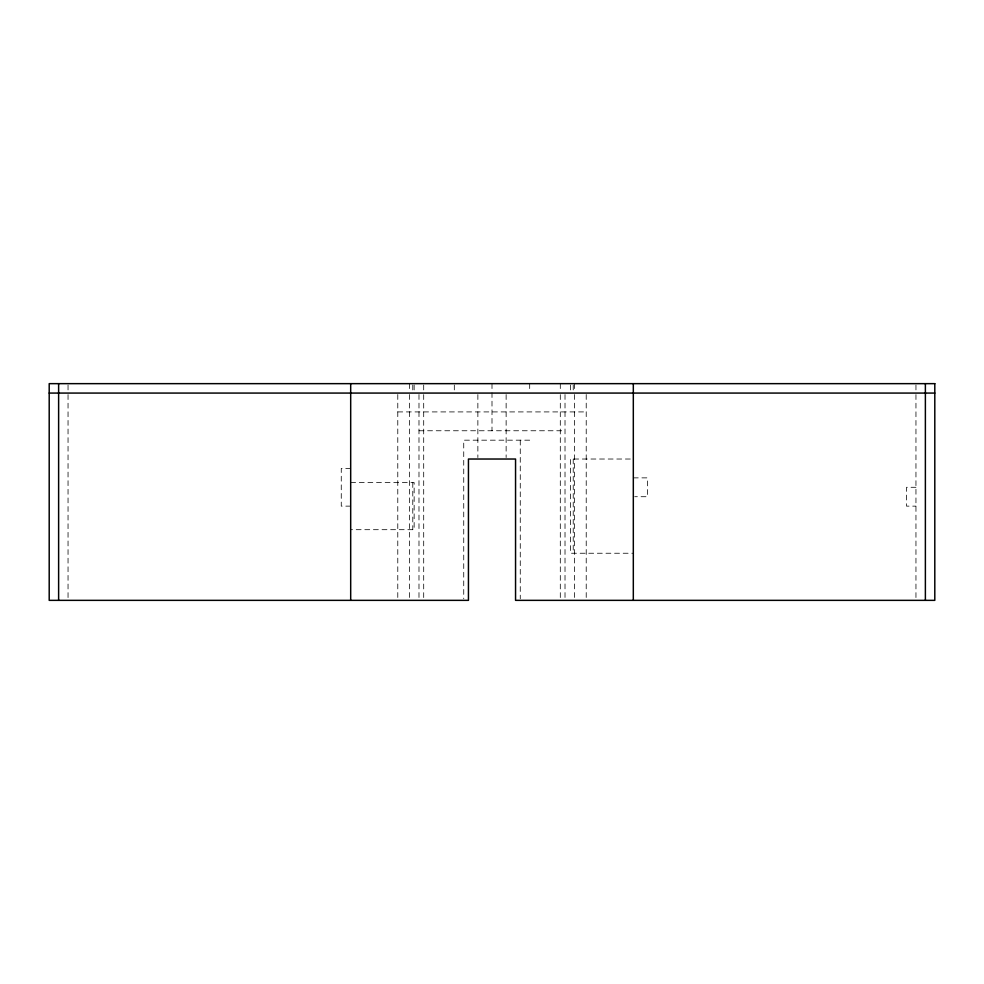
<?xml version="1.0" encoding="UTF-8"?>
<svg xmlns="http://www.w3.org/2000/svg" width="984" height="984" viewBox="0 0 984 984"><rect width="100%" height="100%" fill="white"/><g stroke="black" fill="none" stroke-linecap="round" stroke-linejoin="round"><path stroke-width="0.74" stroke-dasharray="4.92 3.69" d="M397.782 411.915L586.218 411.915M418.987 430.758L565.013 430.758M529.687 440.18L463.735 440.18L463.735 598.813M630.314 459.024L570.536 459.024L570.536 553.242L633.315 553.242M350.685 468.446L341.263 468.446L341.263 506.133L350.685 506.133M633.315 477.867L647.447 477.867L647.447 496.711L634.729 496.711M350.685 482.578L414.141 482.578L414.141 529.687L350.685 529.687M915.956 487.289L906.535 487.289L906.535 506.133L915.956 506.133M915.956 385.002L915.956 391.73M915.956 394.596L915.956 600.351M586.218 394.522L586.218 598.813M574.435 383.649L574.435 391.73M574.435 394.522L574.435 598.813M573.229 385.002L573.229 391.73M573.229 459.024L573.229 553.242M570.536 385.002L570.536 391.73M565.013 394.522L565.013 598.813M560.302 383.649L560.302 391.73M560.302 394.609L560.302 600.351M529.687 383.649L529.687 391.73M520.265 440.18L520.265 598.813M506.133 394.584L506.133 457.535M492 383.649L492 391.73M492 392.579L492 430.758M477.867 394.584L477.867 457.535M454.313 385.002L454.313 391.73M423.698 385.002L423.698 391.73M423.698 394.609L423.698 600.351M418.987 394.522L418.987 598.813M414.141 385.002L414.141 391.73M412.788 385.002L412.788 391.73M412.788 482.578L412.788 529.687M409.565 383.649L409.565 391.73M409.565 394.522L409.565 598.813M397.782 394.522L397.782 598.813M68.044 385.002L68.044 391.73M68.044 394.609L68.044 598.813"/><path stroke-width="1.48" d="M49.2 393.071L934.8 393.071M925.378 383.649L925.378 600.351M633.315 383.649L633.315 600.351M350.685 383.649L350.685 600.351M58.622 383.649L58.622 600.351M934.8 383.649L49.2 383.649L49.2 600.351L468.446 600.351L468.446 459.024L515.554 459.024L515.554 600.351L934.8 600.351L934.8 383.649"/></g></svg>
